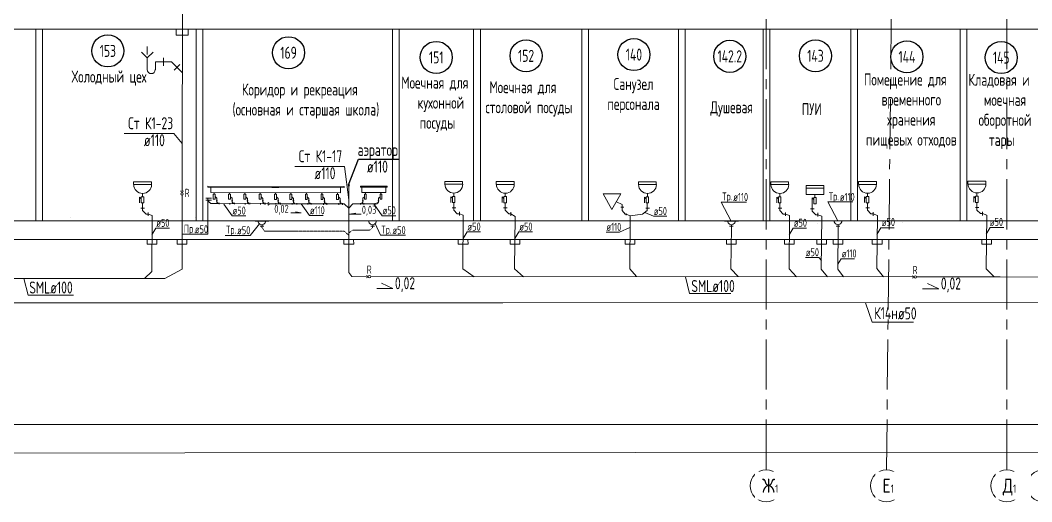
# Model space of a CAD drawing. Header units: millimetres. Extents: x -8689834 to 9419935, y -370377 to 166066.
# Drawn here: x -328053 to -302838, y -26161 to -14141 of the extents above; entities that cross this region are included whole.
import ezdxf
from ezdxf.enums import TextEntityAlignment as Align

# ---------------------------------------------------------------- set-up
doc = ezdxf.new("R2010")
doc.units = ezdxf.units.MM
doc.header["$MEASUREMENT"] = 0
doc.linetypes.add('CENTER', pattern=[2, 1.25, -0.25, 0.25, -0.25])
doc.linetypes.add('gost5', pattern=[0.137795, 0.098425, -0.03937, 0, 0])
doc.layers.get('0').update_dxf_attribs({"color": 250, "lineweight": 9})
for name, color, linetype, lineweight in [('_ВК-переход на SML', 3, 'Continuous', 30), ('АР_Маркер экспликации', 239, 'Continuous', 13), ('АР_Номер помещения', 1, 'Continuous', 25), ('АР_Оси', 195, 'Continuous', 9), ('АР_Помещения_площадь', 19, 'Continuous', 9), ('ВК_канализация', 32, 'Continuous', 30)]:
    doc.layers.add(name, color=color, linetype=linetype, lineweight=lineweight)
for name, color, linetype in [('PDF _0', 7, 'Continuous'), ('PDF __ВК-Text VK', 7, 'Continuous'), ('PDF __ВК-Text В1', 7, 'Continuous'), ('PDF __ВК-В1', 5, 'Continuous'), ('PDF __ВК-противопожарные муфты', 1, 'Continuous'), ('PDF __ВК-стены', 7, 'Continuous'), ('PDF __К14', 3, 'Continuous'), ('PDF __Сантехника', 7, 'Continuous'), ('PDF _TEKSTBK', 7, 'Continuous'), ('АР_Кровля дорожки', 245, 'Continuous'), ('АР_Таблицы', 250, 'Continuous')]:
    doc.layers.add(name, color=color, linetype=linetype)
doc.layers.add('PDF __ВК-К1', color=7, linetype='Continuous', true_color=0xb80000)
doc.layers.add('PDF __ВК-К14н', color=190, linetype='Continuous', true_color=0x7f00ff)
doc.styles.add('ISOCPEUR', font='isocpeur.ttf', dxfattribs={"width": 0.7})
doc.styles.get("Standard").update_dxf_attribs({"font": 'isocpeur.ttf', "width": 0.7})
doc.styles.add('ГОСТ 2.304', font='isocpeur.ttf', dxfattribs={"width": 0.7})

# ---------------------------------------------------------------- blocks, each defined once
blk = doc.blocks.new('*U3351')
at = {"layer": 'АР_Номер помещения', "color": 7}
blk.add_circle((-15720, 4793), 400, dxfattribs=at)
at = {"layer": 'АР_Помещения_площадь', "color": 7}
blk.add_line((-13545, 633), (-13545, 633), dxfattribs=at)
at = {"color": 7, "style": 'ISOCPEUR', "width": 0.7, "flags": 1}
blk.add_attdef('КАТЕГОРИЯ', (-499, -2092), '', height=250, dxfattribs=at)
at = {"layer": 'АР_Номер помещения', "color": 7, "style": 'ISOCPEUR', "width": 0.7}
blk.add_attdef('НОМЕР_ПОМЕЩЕНИЯ', text='', height=300, dxfattribs=at).set_placement((-15720, 4793), align=Align.MIDDLE_CENTER)
at = {"layer": 'АР_Помещения_площадь', "color": 7, "lineweight": 30, "width": 0.7, "flags": 104}
blk.add_attdef('ИМЯ_ПОМЕЩЕНИЯ', text='', height=100, dxfattribs=at).set_placement((158, 1217), align=Align.MIDDLE_CENTER)
at = {"layer": 'АР_Помещения_площадь', "color": 7, "style": 'ISOCPEUR', "width": 0.7}
blk.add_attdef('ПЛОЩАДЬ_ПОМЕЩЕНИЯ', text='', height=200, dxfattribs=at).set_placement((-13540, 880), align=Align.MIDDLE_RIGHT)
blk = doc.blocks.new('*U3354')
at = {"layer": 'АР_Номер помещения', "color": 7}
blk.add_circle((-15720, 4793), 400, dxfattribs=at)
at = {"layer": 'АР_Помещения_площадь', "color": 7}
blk.add_line((-13545, 633), (-13545, 633), dxfattribs=at)
at = {"color": 7, "style": 'ISOCPEUR', "width": 0.7, "flags": 1}
blk.add_attdef('КАТЕГОРИЯ', (-499, -2092), '', height=250, dxfattribs=at)
at = {"layer": 'АР_Номер помещения', "color": 7, "style": 'ISOCPEUR', "width": 0.7}
blk.add_attdef('НОМЕР_ПОМЕЩЕНИЯ', text='', height=300, dxfattribs=at).set_placement((-15720, 4793), align=Align.MIDDLE_CENTER)
at = {"layer": 'АР_Помещения_площадь', "color": 7, "lineweight": 30, "width": 0.7, "flags": 104}
blk.add_attdef('ИМЯ_ПОМЕЩЕНИЯ', text='', height=100, dxfattribs=at).set_placement((158, 1217), align=Align.MIDDLE_CENTER)
at = {"layer": 'АР_Помещения_площадь', "color": 7, "style": 'ISOCPEUR', "width": 0.7}
blk.add_attdef('ПЛОЩАДЬ_ПОМЕЩЕНИЯ', text='', height=200, dxfattribs=at).set_placement((-13540, 880), align=Align.MIDDLE_RIGHT)
blk = doc.blocks.new('*U3355')
at = {"layer": 'АР_Номер помещения', "color": 7}
blk.add_circle((-15720, 4793), 400, dxfattribs=at)
at = {"layer": 'АР_Помещения_площадь', "color": 7}
blk.add_line((-13545, 633), (-13545, 633), dxfattribs=at)
at = {"color": 7, "style": 'ISOCPEUR', "width": 0.7, "flags": 1}
blk.add_attdef('КАТЕГОРИЯ', (-499, -2092), '', height=250, dxfattribs=at)
at = {"layer": 'АР_Номер помещения', "color": 7, "style": 'ISOCPEUR', "width": 0.7}
blk.add_attdef('НОМЕР_ПОМЕЩЕНИЯ', text='', height=300, dxfattribs=at).set_placement((-15720, 4793), align=Align.MIDDLE_CENTER)
at = {"layer": 'АР_Помещения_площадь', "color": 7, "lineweight": 30, "width": 0.7, "flags": 104}
blk.add_attdef('ИМЯ_ПОМЕЩЕНИЯ', text='', height=100, dxfattribs=at).set_placement((158, 1217), align=Align.MIDDLE_CENTER)
at = {"layer": 'АР_Помещения_площадь', "color": 7, "style": 'ISOCPEUR', "width": 0.7}
blk.add_attdef('ПЛОЩАДЬ_ПОМЕЩЕНИЯ', text='', height=200, dxfattribs=at).set_placement((-13540, 880), align=Align.MIDDLE_RIGHT)
blk = doc.blocks.new('*U3347')
at = {"layer": 'АР_Номер помещения', "color": 7}
blk.add_circle((-15720, 4793), 400, dxfattribs=at)
at = {"layer": 'АР_Помещения_площадь', "color": 7}
blk.add_line((-13545, 633), (-13545, 633), dxfattribs=at)
at = {"color": 7, "style": 'ISOCPEUR', "width": 0.7, "flags": 1}
blk.add_attdef('КАТЕГОРИЯ', (-499, -2092), '', height=250, dxfattribs=at)
at = {"layer": 'АР_Номер помещения', "color": 7, "style": 'ISOCPEUR', "width": 0.7}
blk.add_attdef('НОМЕР_ПОМЕЩЕНИЯ', text='', height=300, dxfattribs=at).set_placement((-15720, 4793), align=Align.MIDDLE_CENTER)
at = {"layer": 'АР_Помещения_площадь', "color": 7, "lineweight": 30, "width": 0.7, "flags": 104}
blk.add_attdef('ИМЯ_ПОМЕЩЕНИЯ', text='', height=100, dxfattribs=at).set_placement((158, 1217), align=Align.MIDDLE_CENTER)
at = {"layer": 'АР_Помещения_площадь', "color": 7, "style": 'ISOCPEUR', "width": 0.7}
blk.add_attdef('ПЛОЩАДЬ_ПОМЕЩЕНИЯ', text='', height=200, dxfattribs=at).set_placement((-13540, 880), align=Align.MIDDLE_RIGHT)
blk = doc.blocks.new('*U3348')
at = {"layer": 'АР_Номер помещения', "color": 7}
blk.add_circle((-15720, 4793), 400, dxfattribs=at)
at = {"layer": 'АР_Помещения_площадь', "color": 7}
blk.add_line((-13545, 633), (-13545, 633), dxfattribs=at)
at = {"color": 7, "style": 'ISOCPEUR', "width": 0.7, "flags": 1}
blk.add_attdef('КАТЕГОРИЯ', (-499, -2092), '', height=250, dxfattribs=at)
at = {"layer": 'АР_Номер помещения', "color": 7, "style": 'ISOCPEUR', "width": 0.7}
blk.add_attdef('НОМЕР_ПОМЕЩЕНИЯ', text='', height=300, dxfattribs=at).set_placement((-15720, 4793), align=Align.MIDDLE_CENTER)
at = {"layer": 'АР_Помещения_площадь', "color": 7, "lineweight": 30, "width": 0.7, "flags": 104}
blk.add_attdef('ИМЯ_ПОМЕЩЕНИЯ', text='', height=100, dxfattribs=at).set_placement((158, 1217), align=Align.MIDDLE_CENTER)
at = {"layer": 'АР_Помещения_площадь', "color": 7, "style": 'ISOCPEUR', "width": 0.7}
blk.add_attdef('ПЛОЩАДЬ_ПОМЕЩЕНИЯ', text='', height=200, dxfattribs=at).set_placement((-13540, 880), align=Align.MIDDLE_RIGHT)
blk = doc.blocks.new('*U3343')
at = {"layer": 'АР_Номер помещения', "color": 7}
blk.add_circle((-15720, 4793), 400, dxfattribs=at)
at = {"layer": 'АР_Помещения_площадь', "color": 7}
blk.add_line((-13545, 633), (-13545, 633), dxfattribs=at)
at = {"color": 7, "style": 'ISOCPEUR', "width": 0.7, "flags": 1}
blk.add_attdef('КАТЕГОРИЯ', (-499, -2092), '', height=250, dxfattribs=at)
at = {"layer": 'АР_Номер помещения', "color": 7, "style": 'ISOCPEUR', "width": 0.7}
blk.add_attdef('НОМЕР_ПОМЕЩЕНИЯ', text='', height=300, dxfattribs=at).set_placement((-15720, 4793), align=Align.MIDDLE_CENTER)
at = {"layer": 'АР_Помещения_площадь', "color": 7, "lineweight": 30, "width": 0.7, "flags": 104}
blk.add_attdef('ИМЯ_ПОМЕЩЕНИЯ', text='', height=100, dxfattribs=at).set_placement((158, 1217), align=Align.MIDDLE_CENTER)
at = {"layer": 'АР_Помещения_площадь', "color": 7, "style": 'ISOCPEUR', "width": 0.7}
blk.add_attdef('ПЛОЩАДЬ_ПОМЕЩЕНИЯ', text='', height=200, dxfattribs=at).set_placement((-13540, 880), align=Align.MIDDLE_RIGHT)
blk = doc.blocks.new('*U3344')
at = {"layer": 'АР_Номер помещения', "color": 7}
blk.add_circle((-15720, 4793), 400, dxfattribs=at)
at = {"layer": 'АР_Помещения_площадь', "color": 7}
blk.add_line((-13545, 633), (-13545, 633), dxfattribs=at)
at = {"color": 7, "style": 'ISOCPEUR', "width": 0.7, "flags": 1}
blk.add_attdef('КАТЕГОРИЯ', (-499, -2092), '', height=250, dxfattribs=at)
at = {"layer": 'АР_Номер помещения', "color": 7, "style": 'ISOCPEUR', "width": 0.7}
blk.add_attdef('НОМЕР_ПОМЕЩЕНИЯ', text='', height=300, dxfattribs=at).set_placement((-15720, 4793), align=Align.MIDDLE_CENTER)
at = {"layer": 'АР_Помещения_площадь', "color": 7, "lineweight": 30, "width": 0.7, "flags": 104}
blk.add_attdef('ИМЯ_ПОМЕЩЕНИЯ', text='', height=100, dxfattribs=at).set_placement((158, 1217), align=Align.MIDDLE_CENTER)
at = {"layer": 'АР_Помещения_площадь', "color": 7, "style": 'ISOCPEUR', "width": 0.7}
blk.add_attdef('ПЛОЩАДЬ_ПОМЕЩЕНИЯ', text='', height=200, dxfattribs=at).set_placement((-13540, 880), align=Align.MIDDLE_RIGHT)
blk = doc.blocks.new('*U3310')
at = {"layer": 'АР_Номер помещения', "color": 7}
blk.add_circle((-15720, 4793), 400, dxfattribs=at)
at = {"layer": 'АР_Помещения_площадь', "color": 7}
blk.add_line((-13545, 633), (-13545, 633), dxfattribs=at)
at = {"color": 7, "style": 'ISOCPEUR', "width": 0.7, "flags": 1}
blk.add_attdef('КАТЕГОРИЯ', (-499, -2092), '', height=250, dxfattribs=at)
at = {"layer": 'АР_Номер помещения', "color": 7, "style": 'ISOCPEUR', "width": 0.7}
blk.add_attdef('НОМЕР_ПОМЕЩЕНИЯ', text='', height=300, dxfattribs=at).set_placement((-15720, 4793), align=Align.MIDDLE_CENTER)
at = {"layer": 'АР_Помещения_площадь', "color": 7, "lineweight": 30, "width": 0.7, "flags": 104}
blk.add_attdef('ИМЯ_ПОМЕЩЕНИЯ', text='', height=100, dxfattribs=at).set_placement((158, 1217), align=Align.MIDDLE_CENTER)
at = {"layer": 'АР_Помещения_площадь', "color": 7, "style": 'ISOCPEUR', "width": 0.7}
blk.add_attdef('ПЛОЩАДЬ_ПОМЕЩЕНИЯ', text='', height=200, dxfattribs=at).set_placement((-13540, 880), align=Align.MIDDLE_RIGHT)
blk = doc.blocks.new('*U3311')
at = {"layer": 'АР_Номер помещения', "color": 7}
blk.add_circle((-15720, 4793), 400, dxfattribs=at)
at = {"layer": 'АР_Помещения_площадь', "color": 7}
blk.add_line((-13545, 633), (-13545, 633), dxfattribs=at)
at = {"color": 7, "style": 'ISOCPEUR', "width": 0.7, "flags": 1}
blk.add_attdef('КАТЕГОРИЯ', (-499, -2092), '', height=250, dxfattribs=at)
at = {"layer": 'АР_Номер помещения', "color": 7, "style": 'ISOCPEUR', "width": 0.7}
blk.add_attdef('НОМЕР_ПОМЕЩЕНИЯ', text='', height=300, dxfattribs=at).set_placement((-15720, 4793), align=Align.MIDDLE_CENTER)
at = {"layer": 'АР_Помещения_площадь', "color": 7, "lineweight": 30, "width": 0.7, "flags": 104}
blk.add_attdef('ИМЯ_ПОМЕЩЕНИЯ', text='', height=100, dxfattribs=at).set_placement((158, 1217), align=Align.MIDDLE_CENTER)
at = {"layer": 'АР_Помещения_площадь', "color": 7, "style": 'ISOCPEUR', "width": 0.7}
blk.add_attdef('ПЛОЩАДЬ_ПОМЕЩЕНИЯ', text='', height=200, dxfattribs=at).set_placement((-13540, 880), align=Align.MIDDLE_RIGHT)
blk = doc.blocks.new('*U3312')
at = {"layer": 'АР_Номер помещения', "color": 7}
blk.add_circle((-15720, 4793), 400, dxfattribs=at)
at = {"layer": 'АР_Помещения_площадь', "color": 7}
blk.add_line((-13545, 633), (-13545, 633), dxfattribs=at)
at = {"color": 7, "style": 'ISOCPEUR', "width": 0.7, "flags": 1}
blk.add_attdef('КАТЕГОРИЯ', (-499, -2092), '', height=250, dxfattribs=at)
at = {"layer": 'АР_Номер помещения', "color": 7, "style": 'ISOCPEUR', "width": 0.7}
blk.add_attdef('НОМЕР_ПОМЕЩЕНИЯ', text='', height=300, dxfattribs=at).set_placement((-15720, 4793), align=Align.MIDDLE_CENTER)
at = {"layer": 'АР_Помещения_площадь', "color": 7, "lineweight": 30, "width": 0.7, "flags": 104}
blk.add_attdef('ИМЯ_ПОМЕЩЕНИЯ', text='', height=100, dxfattribs=at).set_placement((158, 1217), align=Align.MIDDLE_CENTER)
at = {"layer": 'АР_Помещения_площадь', "color": 7, "style": 'ISOCPEUR', "width": 0.7}
blk.add_attdef('ПЛОЩАДЬ_ПОМЕЩЕНИЯ', text='', height=200, dxfattribs=at).set_placement((-13540, 880), align=Align.MIDDLE_RIGHT)

msp = doc.modelspace()

# ---------------------------------------------------------------- linework, layer by layer
at = {"ltscale": 500}
for points in [[(-323998.5, -19484.2), (-323373.6, -19484.2), (-323373.6, -18580)], [(-322945.1, -19510.9), (-322320.2, -19510.9), (-322088.5, -19225.3)]]:
    msp.add_lwpolyline(points, dxfattribs=at)
at = {"color": 244, "ltscale": 500, "true_color": 0x991b1e}
for points in [[(-323426.3, -18580), (-323353.7, -18580)], [(-323426.3, -18629), (-323353.7, -18629)], [(-323353.7, -18580), (-323281.1, -18580)], [(-323116.2, -18717.4), (-323299.2, -18717.4), (-323353.7, -18675.3), (-323353.7, -18629)], [(-323353.7, -18629), (-323281.1, -18629)]]:
    msp.add_lwpolyline(points, dxfattribs=at)
at = {"color": 244, "linetype": 'gost5', "ltscale": 0.5, "true_color": 0x991b1e}
for points in [[(-322026.3, -19318.5), (-321958.6, -19410.4), (-319973.6, -19407.1), (-319863.1, -19510.4)], [(-319268.2, -19316.4), (-319337.4, -19379), (-319769.8, -19379), (-319863.1, -19453.1)]]:
    msp.add_lwpolyline(points, dxfattribs=at)
at = {"color": 7, "ltscale": 500}
msp.add_lwpolyline([(-319201.8, -19215.3), (-319073.2, -19508.2), (-318448.3, -19508.2)], dxfattribs=at)
at = {"layer": '_ВК-переход на SML', "lineweight": 13}
for points in [[(-324645, -19616.4), (-324888.6, -19617.5), (-324888.1, -19728.8), (-324644.5, -19727.7)], [(-323897.4, -19616.4), (-324141, -19617.5), (-324140.5, -19728.8), (-323896.9, -19727.7)], [(-319741.3, -19616.4), (-319984.9, -19617.5), (-319984.4, -19728.8), (-319740.7, -19727.7)], [(-316891.7, -19616.4), (-317135.3, -19617.5), (-317134.8, -19728.8), (-316891.1, -19727.7)], [(-315600.3, -19616.4), (-315844, -19617.5), (-315843.5, -19728.8), (-315599.8, -19727.7)], [(-312731.2, -19616.4), (-312974.8, -19617.5), (-312974.3, -19728.8), (-312730.6, -19727.7)], [(-310205.5, -19616.4), (-310449.1, -19617.5), (-310448.6, -19728.8), (-310205, -19727.7)], [(-308757.2, -19616.4), (-309000.8, -19617.5), (-309000.3, -19728.8), (-308756.7, -19727.7)], [(-307954.9, -19616.4), (-308198.6, -19617.5), (-308198, -19728.8), (-307954.4, -19727.7)], [(-307546.3, -19616.4), (-307789.9, -19617.5), (-307789.4, -19728.8), (-307545.8, -19727.7)], [(-306570.7, -19616.4), (-306814.3, -19617.5), (-306813.8, -19728.8), (-306570.2, -19727.7)], [(-303842.4, -19616.4), (-304086, -19617.5), (-304085.5, -19728.8), (-303841.9, -19727.7)]]:
    msp.add_lwpolyline(points, close=True, dxfattribs=at)
at = {"layer": 'PDF _0', "color": 3, "lineweight": 13}
for centre in [(-322028.5, -19151.3), (-322028.5, -19151.3), (-319270.3, -19149.2), (-319270.3, -19149.2), (-310325.9, -19151.3), (-310325.9, -19151.3), (-307668.4, -19149.2), (-307668.4, -19149.2)]:
    msp.add_arc(centre, 95.2, 179.99999, 0.00001, dxfattribs=at)
at = {"layer": 'PDF __ВК-Text VK', "lineweight": 13}
for points in [[(-319047.1, -20707.4), (-318764.6, -20837.5), (-319167.3, -20836.8)], [(-305439.2, -20714.6), (-305156.7, -20844.7), (-305559.4, -20843.9)]]:
    msp.add_lwpolyline(points, dxfattribs=at)
at = {"layer": 'PDF __ВК-Text В1', "lineweight": 13}
for points in [[(-321189.5, -18927.8), (-321053.2, -18950.9), (-321306.6, -18950.9)], [(-319689.9, -18956), (-319844.6, -18982.1), (-319557.1, -18982.1)]]:
    msp.add_lwpolyline(points, dxfattribs=at)
at = {"layer": 'PDF __ВК-В1', "color": 244, "lineweight": 13, "true_color": 0x991b1e}
for points in [[(-324020, -17294.2), (-323993.1, -7955.3)], [(-324018.5, -18399.6), (-324020, -17294.2)], [(-319863.1, -18972), (-319863.1, -18273.4)], [(-324019.2, -20354.4), (-324019.7, -18506.4)], [(-319863.1, -20441.7), (-319863.1, -18972)]]:
    msp.add_lwpolyline(points, dxfattribs=at)
at = {"layer": 'PDF __ВК-К1', "lineweight": 13}
for points in [[(-324484.4, -15076.7), (-324484.4, -15275.7)], [(-324484.4, -15178.3), (-324683.4, -15178.3)], [(-324484.4, -15178.3), (-324285.5, -15178.3), (-324018.8, -15445)], [(-324073.8, -15246.1), (-324213.5, -15390)], [(-322199.9, -19153.4), (-321852.8, -19153.4)], [(-319441.8, -19151.3), (-319094.7, -19151.3)], [(-310497.3, -19153.4), (-310150.2, -19153.4)]]:
    msp.add_lwpolyline(points, dxfattribs=at)
at = {"layer": 'PDF __ВК-К1', "color": 244, "lineweight": 13, "true_color": 0x991b1e}
for points in [[(-319845.4, -18273.4), (-319881.8, -18273.4)], [(-323170.1, -18647.1), (-323133.6, -18647.1)], [(-323152.7, -18678.4), (-323152.7, -18642)], [(-322788.4, -18648.4), (-322752, -18648.4)], [(-322771, -18679.7), (-322771, -18643.3)], [(-322406.8, -18649.7), (-322370.3, -18649.7)], [(-322389.4, -18681.1), (-322389.4, -18644.6)], [(-322025.1, -18651), (-321988.7, -18651)], [(-322007.7, -18682.4), (-322007.7, -18646)], [(-321643.5, -18652.4), (-321607, -18652.4)], [(-321626.1, -18683.7), (-321626.1, -18647.3)], [(-321263.5, -18652.4), (-321227.1, -18652.4)], [(-321244.4, -18687.5), (-321244.4, -18651.1)], [(-320874.9, -18652.4), (-320838.5, -18652.4)], [(-320855.8, -18688.8), (-320855.8, -18652.4)], [(-320486.3, -18653.6), (-320449.9, -18653.6)], [(-320467.2, -18690), (-320467.2, -18653.6)], [(-320097.7, -18654.8), (-320061.3, -18654.8)], [(-320078.6, -18691.2), (-320078.6, -18654.8)], [(-319494.3, -18648.1), (-319530.8, -18648.1)], [(-319513.4, -18684.6), (-319513.4, -18648.1)], [(-319105.7, -18648.1), (-319142.2, -18648.1)], [(-319124.8, -18683.3), (-319124.8, -18646.8)], [(-325043.6, -18834.1), (-324954.7, -18834.1)], [(-325005.5, -18702.9), (-325005.5, -18893.4)], [(-324861.6, -18982.3), (-324916.6, -18982.3), (-325005.5, -18893.4)], [(-323091.9, -18717.4), (-323116.2, -18717.4), (-323152.7, -18678.4)], [(-323152.7, -18697.5), (-323116.2, -18697.5)], [(-323091.9, -18733.9), (-323091.9, -18697.5)], [(-322824, -18703.9), (-322824, -18740.4)], [(-322710.3, -18718.7), (-322734.6, -18718.7), (-322771, -18679.7)], [(-322771, -18698.8), (-322734.6, -18698.8)], [(-322710.3, -18735.3), (-322710.3, -18698.8)], [(-322442.4, -18705.2), (-322442.4, -18741.7)], [(-322328.6, -18720), (-322352.9, -18720), (-322389.4, -18681.1)], [(-322389.4, -18700.2), (-322352.9, -18700.2)], [(-322328.6, -18736.6), (-322328.6, -18700.2)], [(-322060.7, -18706.6), (-322060.7, -18743)], [(-321947, -18721.3), (-321971.3, -18721.3), (-322007.7, -18682.4)], [(-322007.7, -18701.5), (-321971.3, -18701.5)], [(-321947, -18737.9), (-321947, -18701.5)], [(-321679.1, -18707.9), (-321679.1, -18744.3)], [(-321565.3, -18722.7), (-321589.6, -18722.7), (-321626.1, -18683.7)], [(-321626.1, -18702.8), (-321589.6, -18702.8)], [(-321565.3, -18739.2), (-321565.3, -18702.8)], [(-321273.9, -18707.9), (-321273.9, -18744.3)], [(-321185.4, -18724), (-321208, -18724), (-321244.4, -18687.5)], [(-321244.4, -18706.6), (-321208, -18706.6)], [(-321160.2, -18707.9), (-321160.2, -18744.3)], [(-320885.3, -18707.9), (-320885.3, -18744.3)], [(-320796.8, -18725.2), (-320819.4, -18725.2), (-320855.8, -18688.8)], [(-320855.8, -18707.9), (-320819.4, -18707.9)], [(-320796.8, -18744.3), (-320796.8, -18707.9)], [(-320496.7, -18709.1), (-320496.7, -18745.5)], [(-320408.2, -18726.4), (-320430.8, -18726.4), (-320467.2, -18690)], [(-320467.2, -18709.1), (-320430.8, -18709.1)], [(-320408.3, -18745.5), (-320408.3, -18709.1)], [(-320108.1, -18710.3), (-320108.1, -18746.7)], [(-320019.6, -18727.6), (-320042.2, -18727.6), (-320078.6, -18691.2)], [(-320078.6, -18710.3), (-320042.2, -18710.3)], [(-320019.6, -18746.7), (-320019.6, -18710.3)], [(-319572.4, -18722.9), (-319549.9, -18722.9), (-319513.4, -18684.6)], [(-319572.4, -18740.1), (-319572.4, -18703.6)], [(-319513.4, -18703.6), (-319549.9, -18703.6)], [(-319483.9, -18703.6), (-319483.9, -18740.1)], [(-319209, -18703.6), (-319209, -18740.1)], [(-319183.8, -18724.1), (-319161.3, -18724.1), (-319124.8, -18683.3)], [(-319124.8, -18702.3), (-319161.2, -18702.3)], [(-317286.2, -18823.6), (-317197.3, -18823.6)], [(-317248.1, -18692.4), (-317248.1, -18882.9)], [(-317104.2, -18971.8), (-317159.2, -18971.8), (-317248.1, -18882.9)], [(-316002.3, -18826.9), (-315913.4, -18826.9)], [(-315964.2, -18695.7), (-315964.2, -18886.2)], [(-315820.3, -18975.1), (-315875.3, -18975.1), (-315964.2, -18886.2)], [(-313082.8, -18809.7), (-313010.2, -18809.7)], [(-313048.2, -18744), (-313048.2, -18892.6)], [(-313048.2, -18892.6), (-312975.7, -18985.9)], [(-312847.4, -19020.1), (-312538.3, -18982.3), (-312421, -18893.4)], [(-312459.1, -18834.1), (-312370.2, -18834.1)], [(-312421, -18702.9), (-312421, -18893.4)], [(-309159.2, -18834.1), (-309070.3, -18834.1)], [(-309121.1, -18702.9), (-309121.1, -18893.4)], [(-308977.1, -18982.3), (-309032.2, -18982.3), (-309121.1, -18893.4)], [(-308349.7, -18847.4), (-308260.8, -18847.4)], [(-308311.6, -18716.2), (-308311.6, -18906.7)], [(-308167.7, -18995.6), (-308222.7, -18995.6), (-308311.6, -18906.7)], [(-306972.6, -18826.9), (-306883.7, -18826.9)], [(-306934.5, -18695.7), (-306934.5, -18886.2)], [(-306790.6, -18975.1), (-306845.6, -18975.1), (-306934.5, -18886.2)], [(-304244.4, -18819.7), (-304155.5, -18819.7)], [(-304206.3, -18688.5), (-304206.3, -18879)], [(-304062.3, -18967.9), (-304117.4, -18967.9), (-304206.3, -18879)], [(-324861.6, -18937.8), (-324861.6, -19026.7)], [(-322199.9, -19153.4), (-321852.8, -19153.4)], [(-319441.8, -19151.3), (-319094.7, -19151.3)], [(-317104.2, -18927.4), (-317104.2, -19016.2)], [(-315820.3, -18930.6), (-315820.3, -19019.5)], [(-312951.1, -19003.5), (-312951.1, -18967)], [(-310497.3, -19153.4), (-310150.2, -19153.4)], [(-308977.1, -18937.8), (-308977.1, -19026.7)], [(-308167.7, -18951.1), (-308167.7, -19040)], [(-307839.8, -19151.3), (-307492.7, -19151.3)], [(-306790.6, -18930.6), (-306790.6, -19019.5)], [(-304062.3, -18923.5), (-304062.3, -19012.4)], [(-321979.8, -19284.6), (-322072.9, -19284.6)], [(-321979.8, -19284.6), (-322072.9, -19284.6)], [(-322026.3, -19318.5), (-322025.7, -19246.5)], [(-319221.6, -19282.5), (-319314.8, -19282.5)], [(-319221.6, -19282.5), (-319314.8, -19282.5)], [(-319268.2, -19316.4), (-319267.5, -19244.4)], [(-310277.2, -19284.6), (-310370.3, -19284.6)], [(-310277.2, -19284.6), (-310370.3, -19284.6)], [(-310323.8, -19318.5), (-310323.1, -19246.5)], [(-307619.7, -19282.5), (-307712.8, -19282.5)], [(-307619.7, -19282.5), (-307712.8, -19282.5)], [(-307666.3, -19316.4), (-307665.6, -19244.4)]]:
    msp.add_lwpolyline(points, dxfattribs=at)
at = {"layer": 'PDF __ВК-К14н', "color": 152, "lineweight": 13, "true_color": 0x2776bb}
for points in [[(-336298.1, -21193.1), (-316025.2, -21192)], [(-316025.2, -21192), (-297940.6, -21191)]]:
    msp.add_lwpolyline(points, dxfattribs=at)
at = {"layer": 'PDF __ВК-противопожарные муфты', "lineweight": 13}
for points in [[(-324266.3, -14367.8), (-324020.8, -14367.8), (-323771.1, -14367.8)], [(-324169, -14367.8), (-324169, -14516), (-323868.4, -14516), (-323868.4, -14367.8)]]:
    msp.add_lwpolyline(points, dxfattribs=at)
at = {"layer": 'PDF __ВК-стены', "color": 18, "lineweight": 13, "true_color": 0x000000}
for points in [[(-358331.5, -14367.8), (-278656.6, -14367.8)], [(-314054.9, -14367.8), (-314054.9, -19151.3)], [(-313885.6, -14367.8), (-313885.6, -19151.3)], [(-311643.4, -14372.4), (-311643.4, -19155.9)], [(-311474.1, -14372.4), (-311474.1, -19155.9)], [(-327664.3, -14375), (-327664.3, -19158.5)], [(-327495, -14375), (-327495, -19158.5)], [(-323668.1, -14375), (-323668.1, -19158.5)], [(-323498.7, -14375), (-323498.7, -19158.5)], [(-318776.5, -14375), (-318776.5, -19158.5)], [(-318607.1, -14375), (-318607.1, -19158.5)], [(-316750.4, -14375), (-316750.4, -19158.5)], [(-316581.1, -14375), (-316581.1, -19158.5)], [(-309537.4, -14375), (-309537.4, -19158.5)], [(-309368.1, -14375), (-309368.1, -19158.5)], [(-307350.9, -14375), (-307350.9, -19158.5)], [(-307181.6, -14375), (-307181.6, -19158.5)], [(-304622.6, -14375), (-304622.6, -19158.5)], [(-304453.3, -14375), (-304453.3, -19158.5)], [(-358331.5, -19151.3), (-278656.6, -19151.3)], [(-358331.5, -19616.9), (-278656.6, -19616.9)], [(-357632.8, -24960.8), (-222911.6, -24866.1)]]:
    msp.add_lwpolyline(points, dxfattribs=at)
at = {"layer": 'PDF __К14', "lineweight": 13}
msp.add_lwpolyline([(-324886.6, -14996.3), (-324886.6, -14793.1)], dxfattribs=at)
at = {"layer": 'PDF __Сантехника', "lineweight": 13}
for points in [[(-324783.3, -18173.8), (-325227.8, -18173.8), (-325227.8, -18245.7), (-324783.3, -18245.7)], [(-319981.9, -18289.8), (-323376.4, -18282.6), (-323376.4, -18306.9), (-319981.9, -18314.1)], [(-319574.1, -18285.5), (-318908.1, -18285.5), (-318908.1, -18309.8), (-319574.1, -18309.8)], [(-317025.9, -18163.3), (-317470.3, -18163.3), (-317470.3, -18235.2), (-317025.9, -18235.2)], [(-315742, -18166.6), (-316186.5, -18166.6), (-316186.5, -18238.5), (-315742, -18238.5)], [(-312198.8, -18173.8), (-312643.3, -18173.8), (-312643.3, -18245.7), (-312198.8, -18245.7)], [(-308898.8, -18173.8), (-309343.3, -18173.8), (-309343.3, -18245.7), (-308898.8, -18245.7)], [(-308019.5, -18263.2), (-308464, -18263.2), (-308464, -18335.2), (-308019.5, -18335.2)], [(-308019.5, -18335.2), (-308464, -18335.2), (-308464, -18487.6), (-308019.5, -18487.6)], [(-306712.3, -18166.6), (-307156.8, -18166.6), (-307156.8, -18238.5), (-306712.3, -18238.5)], [(-303984, -18159.4), (-304428.5, -18159.4), (-304428.5, -18231.4), (-303984, -18231.4)], [(-324973.8, -18550.5), (-325037.3, -18550.5), (-325037.3, -18702.9), (-324973.8, -18702.9)], [(-323192.6, -18480.5), (-323239.5, -18480.5), (-323239.5, -18607.2), (-323192.6, -18607.2)], [(-322811, -18481.9), (-322857.8, -18481.9), (-322857.8, -18608.5), (-322811, -18608.5)], [(-322429.3, -18483.2), (-322476.2, -18483.2), (-322476.2, -18609.8), (-322429.3, -18609.8)], [(-322047.7, -18484.5), (-322094.5, -18484.5), (-322094.5, -18611.1), (-322047.7, -18611.1)], [(-321666, -18485.8), (-321712.9, -18485.8), (-321712.9, -18612.5), (-321666, -18612.5)], [(-321286.1, -18485.8), (-321331.2, -18485.8), (-321331.2, -18612.5), (-321286.1, -18612.5)], [(-320897.4, -18485.8), (-320942.6, -18485.8), (-320942.6, -18612.5), (-320897.4, -18612.5)], [(-320508.9, -18487), (-320554, -18487), (-320554, -18613.7), (-320508.9, -18613.7)], [(-320120.3, -18488.2), (-320165.4, -18488.2), (-320165.4, -18614.9), (-320120.3, -18614.9)], [(-319471.8, -18481.6), (-319426.7, -18481.6), (-319426.7, -18608.2), (-319471.8, -18608.2)], [(-319083.2, -18481.6), (-319038.1, -18481.6), (-319038.1, -18608.2), (-319083.2, -18608.2)], [(-317216.3, -18540), (-317279.8, -18540), (-317279.8, -18692.4), (-317216.3, -18692.4)], [(-315932.5, -18543.3), (-315996, -18543.3), (-315996, -18695.7), (-315932.5, -18695.7)], [(-313303.8, -18864.9), (-313524.9, -18478), (-313079.3, -18478)], [(-312389.3, -18550.5), (-312452.8, -18550.5), (-312452.8, -18702.9), (-312389.3, -18702.9)], [(-309089.3, -18550.5), (-309152.8, -18550.5), (-309152.8, -18702.9), (-309089.3, -18702.9)], [(-308210, -18568), (-308273.5, -18568), (-308273.5, -18720.4), (-308210, -18720.4)], [(-306902.8, -18543.3), (-306966.3, -18543.3), (-306966.3, -18695.7), (-306902.8, -18695.7)], [(-304174.5, -18536.1), (-304238, -18536.1), (-304238, -18688.5), (-304174.5, -18688.5)]]:
    msp.add_lwpolyline(points, close=True, dxfattribs=at)
for points in [[(-323305.3, -18440.9), (-323305.3, -18307.3)], [(-321610.5, -18314.1), (-321784, -18314.1)], [(-320069.5, -18447.7), (-320069.5, -18314.1)], [(-319536, -18443.4), (-319536, -18309.8)], [(-318938.9, -18443.4), (-318938.9, -18309.8)], [(-325037.3, -18597.1), (-325079.6, -18559), (-325079.6, -18698.7)], [(-325003.4, -18470.1), (-325003.4, -18550.5)], [(-323305.3, -18440.9), (-320069.5, -18447.7)], [(-323215.2, -18442.4), (-323215.2, -18480.5)], [(-323152.7, -18584.6), (-323192.6, -18544.7)], [(-323152.7, -18647.1), (-323152.7, -18584.6)], [(-322833.5, -18443.7), (-322833.5, -18481.9)], [(-322771.1, -18585.9), (-322811, -18546)], [(-322771.1, -18648.4), (-322771.1, -18585.9)], [(-322451.9, -18445), (-322451.9, -18483.2)], [(-322389.4, -18587.3), (-322429.3, -18547.4)], [(-322389.4, -18649.7), (-322389.4, -18587.3)], [(-322070.2, -18446.3), (-322070.2, -18484.5)], [(-322007.8, -18588.6), (-322047.7, -18548.7)], [(-322007.8, -18651), (-322007.8, -18588.6)], [(-321688.6, -18447.7), (-321688.6, -18485.8)], [(-321626.1, -18589.9), (-321666, -18550)], [(-321626.1, -18652.4), (-321626.1, -18589.9)], [(-321308.6, -18447.7), (-321308.6, -18485.8)], [(-321244.4, -18589.9), (-321286.1, -18550)], [(-321244.4, -18652.4), (-321244.4, -18589.9)], [(-320920, -18447.7), (-320920, -18485.8)], [(-320855.8, -18589.9), (-320897.4, -18550)], [(-320855.8, -18652.4), (-320855.8, -18589.9)], [(-320531.4, -18448.8), (-320531.4, -18487)], [(-320467.2, -18591.1), (-320508.9, -18551.2)], [(-320467.2, -18653.6), (-320467.2, -18591.1)], [(-320142.8, -18450.1), (-320142.8, -18488.2)], [(-320078.6, -18592.3), (-320120.3, -18552.4)], [(-320078.6, -18654.8), (-320078.6, -18592.3)], [(-318938.9, -18443.4), (-319536, -18443.4)], [(-319513.4, -18585.7), (-319471.8, -18545.8)], [(-319513.4, -18648.1), (-319513.4, -18585.7)], [(-319449.2, -18443.4), (-319449.2, -18481.6)], [(-319124.8, -18585.7), (-319083.2, -18545.8)], [(-319124.8, -18648.1), (-319124.8, -18585.7)], [(-319060.6, -18443.4), (-319060.6, -18481.6)], [(-317279.8, -18586.6), (-317322.2, -18548.5), (-317322.2, -18688.2)], [(-317246, -18459.6), (-317246, -18540)], [(-315996, -18589.9), (-316038.3, -18551.8), (-316038.3, -18691.5)], [(-315962.1, -18462.9), (-315962.1, -18543.3)], [(-312452.8, -18597.1), (-312495.1, -18559), (-312495.1, -18698.7)], [(-312418.9, -18470.1), (-312418.9, -18550.5)], [(-309152.8, -18597.1), (-309195.1, -18559), (-309195.1, -18698.7)], [(-309118.9, -18470.1), (-309118.9, -18550.5)], [(-308273.5, -18614.6), (-308311.6, -18576.5), (-308311.6, -18716.2)], [(-308241.7, -18487.6), (-308241.7, -18568)], [(-306966.3, -18589.9), (-307008.6, -18551.8), (-307008.6, -18691.5)], [(-306932.4, -18462.9), (-306932.4, -18543.3)], [(-304238, -18582.7), (-304280.3, -18544.6), (-304280.3, -18684.3)], [(-304204.1, -18455.7), (-304204.1, -18536.1)], [(-313193.3, -18671.5), (-313048.2, -18744)]]:
    msp.add_lwpolyline(points, dxfattribs=at)
for centre in [(-325001.3, -18243.6), (-317243.9, -18233.1), (-315960, -18236.4), (-312416.8, -18243.6), (-309116.8, -18243.6), (-306930.3, -18236.4), (-304202, -18229.2)]:
    msp.add_arc(centre, 222.2, 180, 0, dxfattribs=at)
at = {"layer": 'PDF _TEKSTBK', "lineweight": 13}
for points in [[(-324886.6, -15076.7), (-325026.2, -14937.1)], [(-324886.6, -15377.3), (-324886.6, -15076.7), (-324742.6, -14937.1)], [(-324683.4, -15178.3), (-324683.4, -15377.3)]]:
    msp.add_lwpolyline(points, dxfattribs=at)
msp.add_arc((-324787.1, -15375.2), 99.5, 180.00001, 359.99999, dxfattribs=at)
at = {"layer": 'АР_Кровля дорожки', "color": 7, "ltscale": 100}
msp.add_lwpolyline([(-319872.5, -18249.2), (-319622.1, -17611.6), (-318607.1, -17611.6)], dxfattribs=at)
at = {"layer": 'АР_Кровля дорожки', "color": 244, "ltscale": 100, "true_color": 0x991b1e}
for points in [[(-319881.9, -18239.2), (-319863.1, -18259.3), (-319845.7, -18238.2)], [(-319881.9, -18250.6), (-319863.1, -18270.6), (-319845.7, -18249.6)]]:
    msp.add_lwpolyline(points, dxfattribs=at)
at = {"layer": 'АР_Кровля дорожки', "color": 7, "lineweight": 13, "ltscale": 500}
for points in [[(-321871.2, -18691.9), (-321870, -18754.7), (-321818.4, -18721.7)], [(-321871.2, -18691.9), (-321818.4, -18721.7)], [(-308480, -20065.2), (-308144.8, -20065.2), (-308081.6, -20142.6)]]:
    msp.add_lwpolyline(points, dxfattribs=at)
at = {"layer": 'АР_Оси', "color": 18, "linetype": 'CENTER', "lineweight": 13, "ltscale": 1000, "true_color": 0x000000}
for p, q in [((-309459.7, -25361.3), (-309459.7, -1926.4)), ((-306459.7, -25361.3), (-306211.6, -1926.4)), ((-303459.7, -25361.3), (-303459.7, -1926.4))]:
    msp.add_line(p, q, dxfattribs=at)
at = {"layer": 'АР_Оси', "color": 18, "lineweight": 13, "ltscale": 0.5, "true_color": 0x000000}
for centre in [(-309459.7, -25761.3), (-306459.7, -25761.3), (-303459.7, -25761.3), (-302552.4, -25761.3)]:
    msp.add_circle(centre, 400, dxfattribs=at)
at = {"layer": 'ВК_канализация', "color": 18, "lineweight": 13, "ltscale": 500, "true_color": 0x000000}
for points in [[(-325462, -16966), (-324222.9, -16966), (-324019.8, -17220.8)], [(-321209.5, -17789.4), (-319970.4, -17789.4), (-319863.1, -18622.7)], [(-322981, -18732.7), (-322768.5, -19025.8), (-322433.3, -19025.8)], [(-321052.1, -18724.3), (-320839.6, -19017.5), (-320504.3, -19017.5)], [(-319240.1, -18727.1), (-319027.6, -19020.2), (-318692.4, -19020.2)], [(-309952, -18679.1), (-310576.9, -18679.1), (-310329.5, -19153.4)], [(-307294.5, -18677), (-307919.4, -18677), (-307672, -19151.3)], [(-312479.7, -18937.8), (-312269.5, -19035.9), (-311934.3, -19035.9)], [(-324770.8, -19496), (-324670.8, -19331.3), (-324335.6, -19331.3)], [(-313449.6, -19432.8), (-313114.4, -19432.8), (-312855.6, -19312.9)], [(-308886.4, -19496), (-308786.4, -19331.3), (-308451.1, -19331.3)], [(-306699.8, -19488.8), (-306599.8, -19324.2), (-306264.6, -19324.2)], [(-303971.6, -19481.6), (-303871.6, -19317), (-303536.3, -19317)], [(-317013.4, -19590.6), (-316913.4, -19425.9), (-316578.2, -19425.9)], [(-315722.1, -19590.6), (-315622.1, -19425.9), (-315286.9, -19425.9)], [(-307671.8, -20231.6), (-307590.2, -20097.3), (-307255, -20097.3)], [(-326721.1, -21006.7), (-327857.3, -21006.7), (-327962.4, -20587)], [(-310343.2, -20965.5), (-311367.1, -20965.5), (-311472.2, -20545.8)], [(-305788.9, -21680.1), (-306812.8, -21680.1), (-306982.9, -21191.5)]]:
    msp.add_lwpolyline(points, dxfattribs=at)
at = {"layer": 'ВК_канализация', "color": 244, "lineweight": 13, "ltscale": 500, "true_color": 0x991b1e}
for points in [[(-324019.1, -18446.4), (-324018.9, -18429.6)], [(-321870.6, -18721.6), (-323116.2, -18717.4)], [(-319863.1, -18831.5), (-319976.5, -18727.9), (-321818.4, -18721.7)], [(-319763.4, -18722.3), (-319863.1, -18831.5)], [(-319763.4, -18722.3), (-319183.8, -18724.1)], [(-324861.6, -18982.3), (-324765.2, -19017.1)], [(-324765.2, -19017.1), (-324769.2, -20411.1)], [(-317104.2, -18971.8), (-317007.8, -19006.6)], [(-317007.8, -19006.6), (-317020.3, -20350)], [(-315820.3, -18975.1), (-315716.8, -19042.6)], [(-315716.8, -19042.6), (-315729, -20350)], [(-312951.1, -18985.6), (-312975.7, -18985.9)], [(-312951.1, -18985.2), (-312847.4, -19020.1)], [(-312847.4, -19021.5), (-312859.8, -20350)], [(-308977.1, -18982.3), (-308873.4, -19017.1)], [(-308873.4, -19018.2), (-308885.8, -20347.1)], [(-308167.7, -18996), (-308071.3, -19030.7)], [(-308071.3, -19030.7), (-308083.6, -20358.3)], [(-306790.6, -18975.1), (-306686.9, -19012.3)], [(-306686.9, -19012.3), (-306699.3, -20339.9)], [(-304062.3, -18967.9), (-303958.5, -19006.6)], [(-303958.5, -19006.6), (-303971, -20350)], [(-310323.8, -19318.5), (-310336, -20348.2)], [(-307666.3, -19316.4), (-307672.6, -20351.6)], [(-324019.2, -20354.4), (-324451.6, -20584.1), (-331433.7, -20589.8)], [(-324775.8, -20417.2), (-324955.3, -20584.5)], [(-317020.3, -20350), (-316735.1, -20543.1)], [(-315729, -20350), (-315505.9, -20544.5)], [(-312859.8, -20350), (-312693.3, -20540.3)], [(-310336, -20348.2), (-310157.2, -20537)], [(-308885.8, -20347.1), (-308702.1, -20548.2)], [(-308083.6, -20358.3), (-307931.7, -20547.5)], [(-307672.6, -20351.6), (-307529, -20547.5)], [(-306699.3, -20339.9), (-306531.1, -20549.3)], [(-303971, -20350), (-303771.7, -20550.2)], [(-319863.1, -20441.7), (-319786.9, -20541.6)], [(-319786.9, -20541.6), (-319422.8, -20542.5)], [(-319376.1, -20542.1), (-319392.8, -20542.2)], [(-319316.1, -20541.8), (-305814.9, -20549.7)], [(-305768.2, -20549.3), (-305784.9, -20549.4)], [(-305708.2, -20548.6), (-303628.4, -20549.7)], [(-305708.2, -20549), (-300612.6, -20552)]]:
    msp.add_lwpolyline(points, dxfattribs=at)
at = {"layer": 'ВК_канализация', "color": 7, "lineweight": 13, "ltscale": 500}
msp.add_lwpolyline([(-286454.4, -24230.7), (-358500.8, -24230.7)], dxfattribs=at)
at = {"layer": 'ВК_канализация', "color": 244, "lineweight": 13, "ltscale": 500, "true_color": 0x991b1e}
for centre in [(-324019.5, -18476.4), (-319346.1, -20541.8), (-305738.2, -20549)]:
    msp.add_circle(centre, 30, dxfattribs=at)
for centre, start, end in [((-324018.5, -18399.6), 179.27075, 359.27075), ((-319422.8, -20542.5), 270.50316, 90.50316), ((-305814.9, -20549.7), 270.50316, 90.50316)]:
    msp.add_arc(centre, 30, start, end, dxfattribs=at)

# ---------------------------------------------------------------- block references
at = {"layer": 'АР_Маркер экспликации', "color": 7, "lineweight": 13}
ref = msp.add_blockref('*U3344', (-313254.1, -19700.8), dxfattribs=at)
ref.add_attrib('НОМЕР_ПОМЕЩЕНИЯ', '150', dxfattribs={"layer": 'АР_Номер помещения', "color": 7, "height": 300, "style": 'ISOCPEUR', "width": 0.7}).set_placement((-328973.8, -14907.4), align=Align.MIDDLE_CENTER)
ref = msp.add_blockref('*U3343', (-310149.3, -19700.8), dxfattribs=at)
ref.add_attrib('НОМЕР_ПОМЕЩЕНИЯ', '153', dxfattribs={"layer": 'АР_Номер помещения', "color": 7, "height": 300, "style": 'ISOCPEUR', "width": 0.7}).set_placement((-325869, -14907.4), align=Align.MIDDLE_CENTER)
ref = msp.add_blockref('*U3348', (-305644, -19745.6), dxfattribs=at)
ref.add_attrib('НОМЕР_ПОМЕЩЕНИЯ', '169', dxfattribs={"layer": 'АР_Номер помещения', "color": 7, "height": 300, "style": 'ISOCPEUR', "width": 0.7}).set_placement((-321363.7, -14952.2), align=Align.MIDDLE_CENTER)
ref = msp.add_blockref('*U3310', (-297035.6, -19792.9), dxfattribs=at)
ref.add_attrib('НОМЕР_ПОМЕЩЕНИЯ', '140', dxfattribs={"layer": 'АР_Номер помещения', "color": 7, "height": 300, "style": 'ISOCPEUR', "width": 0.7}).set_placement((-312755.4, -14999.5), align=Align.MIDDLE_CENTER)
ref = msp.add_blockref('*U3347', (-301962.9, -19862.2), dxfattribs=at)
ref.add_attrib('НОМЕР_ПОМЕЩЕНИЯ', '151', dxfattribs={"layer": 'АР_Номер помещения', "color": 7, "height": 300, "style": 'ISOCPEUR', "width": 0.7}).set_placement((-317682.6, -15068.9), align=Align.MIDDLE_CENTER)
ref = msp.add_blockref('*U3355', (-299723.1, -19823.5), dxfattribs=at)
ref.add_attrib('НОМЕР_ПОМЕЩЕНИЯ', '152', dxfattribs={"layer": 'АР_Номер помещения', "color": 7, "height": 300, "style": 'ISOCPEUR', "width": 0.7}).set_placement((-315442.9, -15030.2), align=Align.MIDDLE_CENTER)
ref = msp.add_blockref('*U3311', (-294645.9, -19835.6), dxfattribs=at)
ref.add_attrib('НОМЕР_ПОМЕЩЕНИЯ', '142.2', dxfattribs={"layer": 'АР_Номер помещения', "color": 7, "height": 300, "style": 'ISOCPEUR', "width": 0.7}).set_placement((-310365.6, -15042.2), align=Align.MIDDLE_CENTER)
ref = msp.add_blockref('*U3312', (-292510.1, -19823.5), dxfattribs=at)
ref.add_attrib('НОМЕР_ПОМЕЩЕНИЯ', '143', dxfattribs={"layer": 'АР_Номер помещения', "color": 7, "height": 300, "style": 'ISOCPEUR', "width": 0.7}).set_placement((-308229.9, -15030.2), align=Align.MIDDLE_CENTER)
ref = msp.add_blockref('*U3354', (-290230.1, -19849.2), dxfattribs=at)
ref.add_attrib('НОМЕР_ПОМЕЩЕНИЯ', '144', dxfattribs={"layer": 'АР_Номер помещения', "color": 7, "height": 300, "style": 'ISOCPEUR', "width": 0.7}).set_placement((-305949.8, -15055.8), align=Align.MIDDLE_CENTER)
ref = msp.add_blockref('*U3351', (-287879.5, -19867), dxfattribs=at)
ref.add_attrib('НОМЕР_ПОМЕЩЕНИЯ', '145', dxfattribs={"layer": 'АР_Номер помещения', "color": 7, "height": 300, "style": 'ISOCPEUR', "width": 0.7}).set_placement((-303599.2, -15073.6), align=Align.MIDDLE_CENTER)

# ---------------------------------------------------------------- texts
at = {"layer": 'АР_Таблицы', "lineweight": 13, "ltscale": 100, "style": 'ISOCPEUR'}
for s, insert, char_height, width, attachment_point in [('\\pxi-1,l1,qc,t1,5;Холодный цех', (-327936.9, -15587.7), 300, 4196.36, 4), ('\\pxi-1,l1,qc,t1,5;Моечная для кухонной\\P посуды', (-319047.6, -16240.3), 300, 2659.108, 4), ('\\pxqc;Санузел\\Pперсонала', (-314094.3, -16022.3), 300, 2659.108, 4), ('\\pxi-1,l1,qc,t1,5;Помещение для временного хранения пищевых отходов', (-307320.2, -16411.4), 300, 2659.108, 4), ('\\pxi-1,l1,qc,t1,5;Кладовая и моечная оборотной\\P тары', (-304984.3, -16419.1), 300, 2659.108, 4), ('\\pxi-1,l1,qc,t1,5;Коридор и рекреация (основная и старшая школа)', (-323180.3, -16160.6), 300, 4196.36, 4), ('\\pxi-1,l1,qc,t1,5;Моечная для столовой посуды', (-316851.2, -16104.2), 300, 2659.108, 4), ('\\pxi-1,l1,qc,t1,5;Душевая', (-311648, -16354.1), 300, 2659.108, 4), ('\\pxi-1,l1,qc,t1,5;ПУИ', (-309651.5, -16360.5), 300, 2659.108, 4), ('\\pxi-1,l1,t1,5;Ст К1-23', (-325363, -16712.8), 300, 7500, 4), ('\\pxi-1,l1,t1,5;ø110', (-324969.4, -17136.3), 300, 7500, 4), ('\\pxi-1,l1,t1,5;Ст К1-17', (-321110.5, -17536.2), 300, 7500, 4), ('\\pxi-1,l1,t1,5;аэратор', (-319641.6, -17418.7), 300, 7500, 4), ('\\pxi-1,l1,t1,5;ø110', (-319409.7, -17793.8), 300, 7500, 4), ('\\pxi-1,l1,t1,5;ø110', (-320716.8, -17959.8), 300, 7500, 4), ('\\pxi-1,l1,t1,5;ø50', (-322760.8, -18893.1), 200, 7500, 4), ('\\pxi-1,l1,t1,5;0,02', (-321362.2, -18871.9), 200, 7500, 6), ('\\pxi-1,l1,t1,5;ø110', (-320831.8, -18884.8), 200, 7500, 4), ('\\pxi-1,l1,t1,5;0,03', (-319537.5, -18894.9), 200, 7500, 4), ('\\pxi-1,l1,t1,5;ø50', (-319019.8, -18887.6), 200, 7500, 4), ('\\pxi-1,l1,t1,5;ø50', (-312261.8, -18903.2), 200, 7500, 4), ('\\pxi-1,l1,t1,5;ø50', (-324663.1, -19198.7), 200, 7500, 4), ('\\pxi-1,l1,t1,5;ø50', (-308771.7, -19196.9), 200, 7500, 4), ('\\pxi-1,l1,t1,5;ø50', (-306577.2, -19179.4), 200, 7500, 4), ('\\pxi-1,l1,t1,5;ø50', (-303884.9, -19175.9), 200, 7500, 4), ('\\pxi-1,l1,t1,5;ø50', (-316905.6, -19293.3), 200, 7500, 4), ('\\pxi-1,l1,t1,5;ø50', (-315614.3, -19293.3), 200, 7500, 4), ('\\pxi-1,l1,t1,5;ø110', (-313441.8, -19300.1), 200, 7500, 4), ('\\pxi-1,l1,t1,5;ø50', (-308472.2, -19932.6), 200, 7500, 4), ('\\pxi-1,l1,t1,5;ø110', (-307575.6, -19962.9), 200, 7500, 4)]:
    msp.add_mtext(s, dxfattribs=dict(at, insert=insert, char_height=char_height, width=width, attachment_point=attachment_point))
at = {"layer": 'ВК_канализация', "color": 18, "lineweight": 13, "ltscale": 100, "true_color": 0x000000, "attachment_point": 4, "style": 'ISOCPEUR'}
for s, insert, char_height, width in [('R', (-323953, -18450.8), 205.4, 5730.034), ('Тр.', (-310553.5, -18566.5), 200, 5891.51), ('\\pxi-1,l1,t1,5;ø110', (-310279.5, -18552.6), 200, 7500), ('Тр.', (-307896, -18564.4), 200, 5891.51), ('\\pxi-1,l1,t1,5;ø110', (-307622, -18550.4), 200, 7500), ('Пр.', (-323975.1, -19371.6), 200, 5891.51), ('\\pxi-1,l1,t1,5;ø50', (-323701.2, -19357.6), 200, 7500), ('Тр.', (-322921.7, -19398.3), 200, 5891.51), ('\\pxi-1,l1,t1,5;ø50', (-322647.7, -19384.3), 200, 7500), ('Тр.', (-319049.8, -19395.6), 200, 5891.51), ('\\pxi-1,l1,t1,5;ø50', (-318775.8, -19381.6), 200, 7500), ('R', (-319414.5, -20366.6), 205.4, 5730.034), ('R', (-305806.6, -20373.8), 205.4, 5730.034), ('\\pxi-1,l1,t1,5;SMLø100', (-327827.8, -20812.8), 300, 2224.257), ('\\pxi-1,l1,t1,5;SMLø100', (-311323.8, -20775.9), 300, 2224.257), ('К14н', (-306764.6, -21451.8), 300, 5891.51), ('\\pxi-1,l1,t1,5;ø50', (-306172.9, -21458.2), 300, 7500)]:
    msp.add_mtext(s, dxfattribs=dict(at, insert=insert, char_height=char_height, width=width))
at = {"layer": 'ВК_канализация', "color": 18, "lineweight": 13, "ltscale": 100, "true_color": 0x000000, "char_height": 300, "width": 5891.51, "attachment_point": 6, "rotation": 359.89891, "style": 'ISOCPEUR'}
for insert in [(-318209.8, -20741.6), (-304601.9, -20748.8)]:
    msp.add_mtext('0,02', dxfattribs=dict(at, insert=insert))

# ---------------------------------------------------------------- next in the draw order: texts
at = {"layer": 'АР_Оси', "color": 18, "lineweight": 13, "true_color": 0x000000, "char_height": 350, "width": 528.82, "attachment_point": 1, "line_spacing_factor": 1.149209, "style": 'ГОСТ 2.304', "bg_fill": 2}
for s, insert in [('{\\W0.8;Ж\\H0.57143x;1}', (-309559.5, -25583.6)), ('{\\W0.8;Е\\H0.57143x;1}', (-306559.5, -25583.6)), ('{\\W0.8;Д\\H0.57143x;1}', (-303559.5, -25583.6))]:
    msp.add_mtext(s, dxfattribs=dict(at, insert=insert))

doc.saveas('drawing.dxf')
